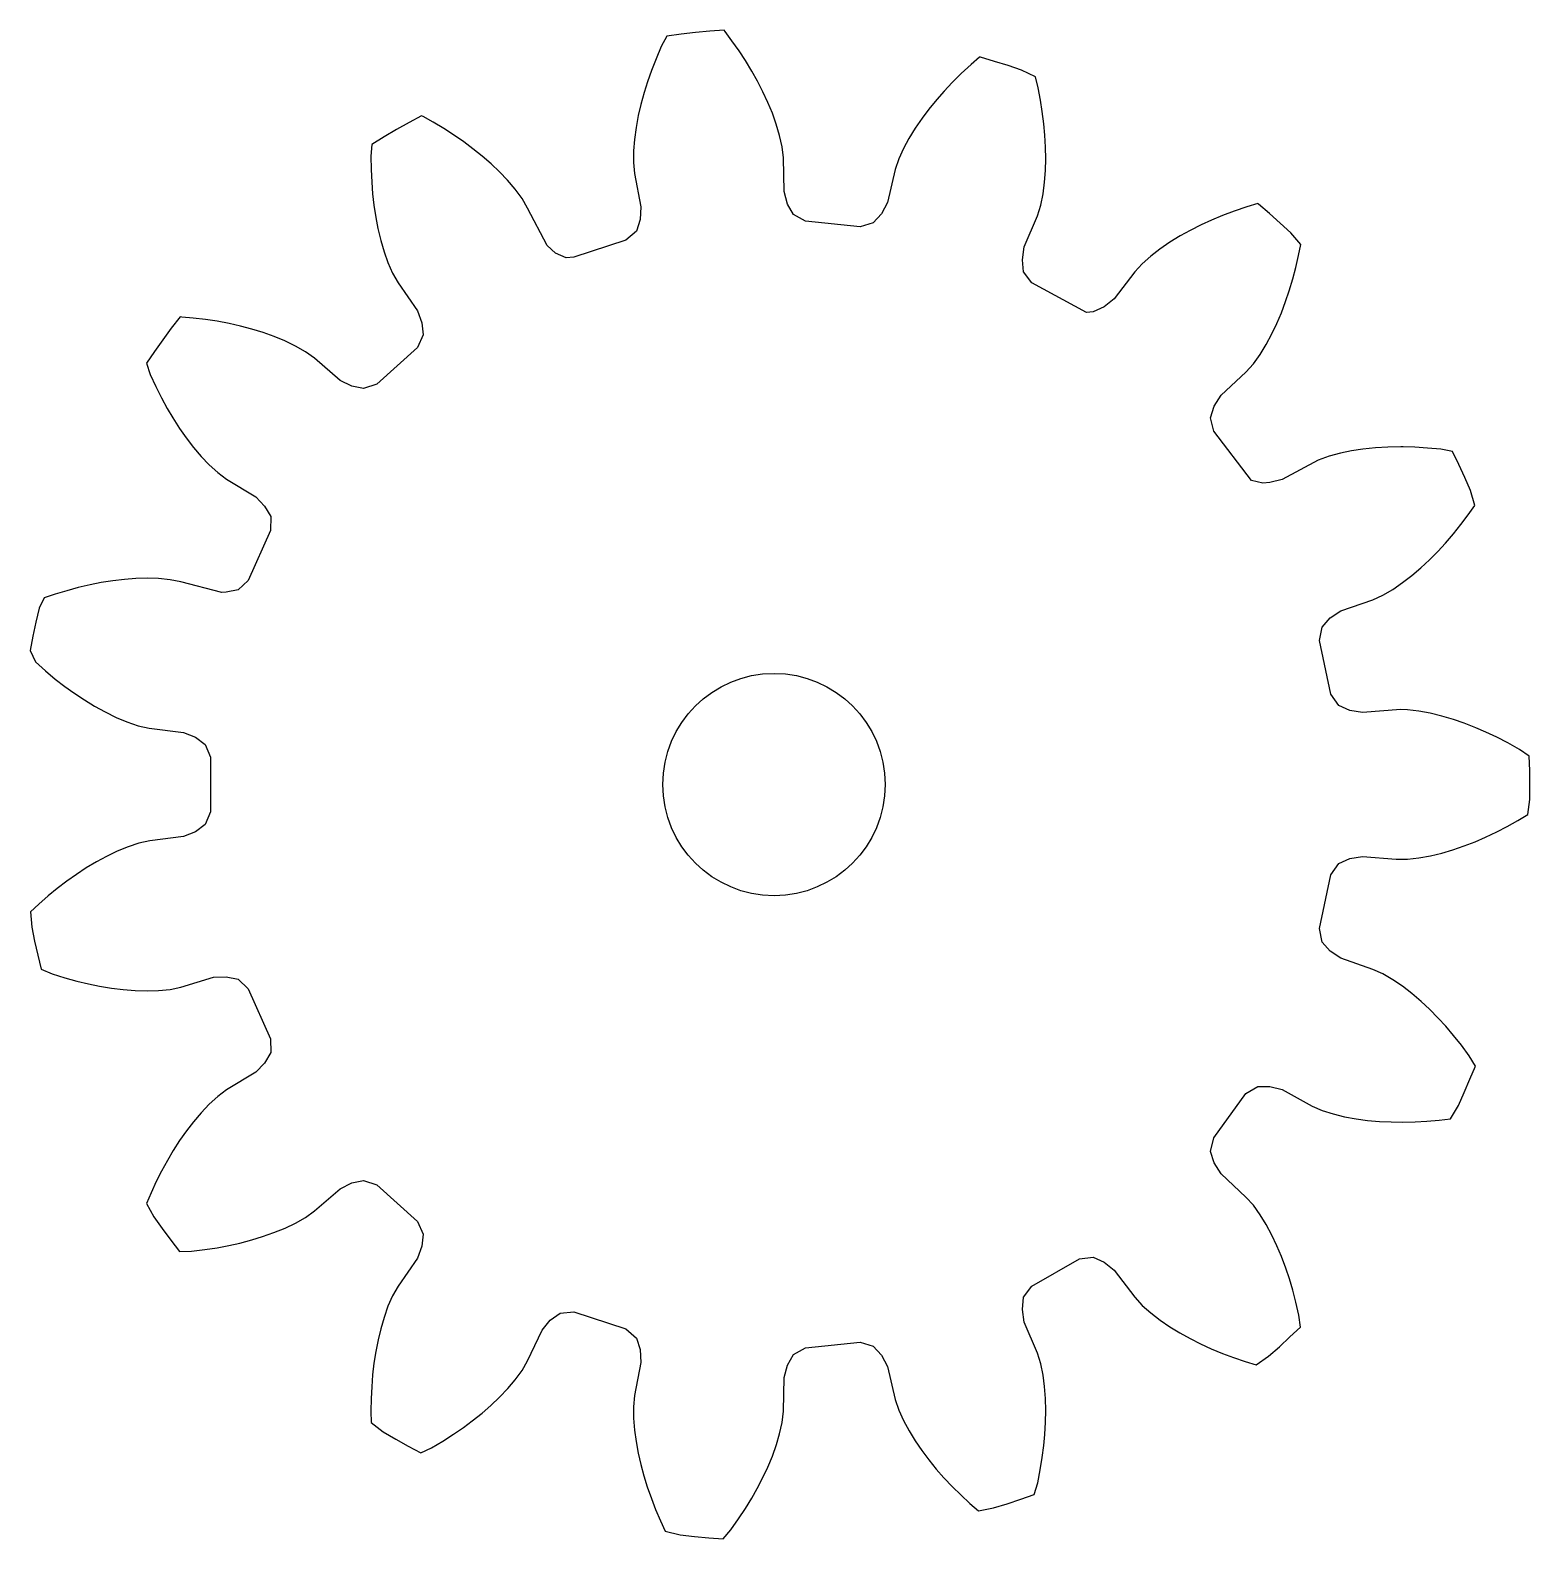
# Model space of a CAD drawing. Extents: x -16.7 to 17, y -17 to 17.
import ezdxf

# ---------------------------------------------------------------- set-up
doc = ezdxf.new("R2010")
doc.units = 0
doc.header["$MEASUREMENT"] = 0

msp = doc.modelspace()

# ---------------------------------------------------------------- linework, layer by layer
at = {"color": 13}
msp.add_lwpolyline([(13.995, -1.682), (14.245, -1.681), (14.502, -1.652), (14.763, -1.604), (15.02, -1.541), (15.269, -1.468), (15.521, -1.381), (15.768, -1.285), (16.006, -1.182), (16.256, -1.064), (16.49, -0.943), (16.733, -0.808), (16.955, -0.676), (16.997, -0.334), (17, -0.011), (16.997, 0.312), (16.988, 0.635), (16.768, 0.788), (16.507, 0.934), (16.255, 1.064), (16.014, 1.179), (15.784, 1.278), (15.523, 1.38), (15.28, 1.464), (15.02, 1.541), (14.756, 1.605), (14.505, 1.651), (14.245, 1.681), (14.098, 1.686), (13.235, 1.617), (12.949, 1.666), (12.701, 1.778), (12.522, 2.032), (12.266, 3.237), (12.326, 3.542), (12.508, 3.745), (12.749, 3.906), (13.469, 4.155), (13.697, 4.259), (13.92, 4.389), (14.139, 4.54), (14.348, 4.701), (14.546, 4.87), (14.741, 5.051), (14.927, 5.24), (15.103, 5.43), (15.283, 5.64), (15.448, 5.846), (15.615, 6.067), (15.764, 6.278), (15.663, 6.608), (15.535, 6.905), (15.401, 7.198), (15.261, 7.489), (14.998, 7.54), (14.7, 7.567), (14.417, 7.584), (14.15, 7.59), (14.099, 7.59), (13.803, 7.585), (13.531, 7.568), (13.244, 7.538), (12.99, 7.5), (12.739, 7.449), (12.485, 7.381), (12.241, 7.295), (11.433, 6.861), (11.152, 6.789), (10.996, 6.779), (10.741, 6.836), (9.889, 7.946), (9.82, 8.249), (9.903, 8.508), (10.058, 8.754), (10.614, 9.274), (10.781, 9.461), (10.931, 9.672), (11.07, 9.898), (11.196, 10.131), (11.308, 10.365), (11.412, 10.61), (11.506, 10.858), (11.589, 11.104), (11.668, 11.369), (11.735, 11.624), (11.797, 11.894), (11.848, 12.147), (11.621, 12.408), (11.383, 12.626), (11.141, 12.84), (10.896, 13.049), (10.879, 13.063), (10.634, 12.988), (10.351, 12.892), (10.086, 12.792), (9.84, 12.689), (9.611, 12.585), (9.361, 12.459), (9.136, 12.335), (8.905, 12.193), (8.681, 12.04), (8.478, 11.884), (8.283, 11.711), (8.114, 11.526), (7.654, 10.918), (7.427, 10.738), (7.178, 10.628), (7.032, 10.614), (5.802, 11.281), (5.615, 11.53), (5.586, 11.801), (5.628, 12.088), (5.924, 12.79), (6, 13.028), (6.052, 13.282), (6.087, 13.545), (6.107, 13.808), (6.114, 14.068), (6.11, 14.334), (6.095, 14.599), (6.071, 14.857), (6.035, 15.132), (5.993, 15.392), (5.94, 15.664), (5.883, 15.916), (5.57, 16.062), (5.264, 16.165), (4.956, 16.262), (4.646, 16.353), (4.625, 16.359), (4.432, 16.191), (4.213, 15.988), (4.011, 15.789), (3.828, 15.595), (3.662, 15.406), (3.484, 15.19), (3.329, 14.984), (3.176, 14.761), (3.033, 14.53), (2.911, 14.305), (2.804, 14.067), (2.725, 13.83), (2.552, 13.087), (2.417, 12.83), (2.234, 12.629), (1.937, 12.537), (0.712, 12.666), (0.44, 12.817), (0.303, 13.053), (0.225, 13.332), (0.21, 14.094), (0.182, 14.342), (0.127, 14.595), (0.052, 14.85), (-0.037, 15.099), (-0.136, 15.339), (-0.249, 15.58), (-0.37, 15.816), (-0.497, 16.042), (-0.641, 16.278), (-0.786, 16.499), (-0.945, 16.726), (-1.1, 16.933), (-1.123, 16.963), (-1.445, 16.938), (-1.766, 16.908), (-2.087, 16.871), (-2.407, 16.829), (-2.536, 16.594), (-2.654, 16.319), (-2.757, 16.055), (-2.846, 15.803), (-2.921, 15.564), (-2.995, 15.294), (-3.053, 15.043), (-3.103, 14.777), (-3.139, 14.508), (-3.159, 14.252), (-3.16, 13.991), (-3.136, 13.742), (-2.992, 12.994), (-3.011, 12.704), (-3.096, 12.446), (-3.33, 12.241), (-4.501, 11.86), (-4.672, 11.844), (-4.911, 11.947), (-5.1, 12.119), (-5.541, 12.961), (-5.667, 13.177), (-5.82, 13.385), (-5.993, 13.587), (-6.175, 13.778), (-6.364, 13.957), (-6.564, 14.132), (-6.771, 14.298), (-6.979, 14.453), (-7.207, 14.61), (-7.428, 14.753), (-7.666, 14.895), (-7.892, 15.021), (-7.925, 15.04), (-8.209, 14.886), (-8.491, 14.728), (-8.769, 14.564), (-9.044, 14.395), (-9.066, 14.127), (-9.062, 13.828), (-9.049, 13.546), (-9.028, 13.279), (-8.999, 13.03), (-8.957, 12.753), (-8.908, 12.501), (-8.845, 12.237), (-8.768, 11.977), (-8.682, 11.736), (-8.578, 11.496), (-8.454, 11.279), (-8.018, 10.654), (-7.918, 10.381), (-7.89, 10.111), (-8.021, 9.828), (-8.936, 9.004), (-9.23, 8.904), (-9.497, 8.959), (-9.757, 9.088), (-10.333, 9.587), (-10.536, 9.733), (-10.761, 9.86), (-11.001, 9.975), (-11.245, 10.075), (-11.49, 10.162), (-11.745, 10.24), (-12.001, 10.308), (-12.254, 10.365), (-12.526, 10.416), (-12.787, 10.456), (-13.062, 10.489), (-13.319, 10.513), (-13.357, 10.516), (-13.555, 10.26), (-13.747, 10.001), (-13.934, 9.738), (-14.117, 9.472), (-14.029, 9.218), (-13.904, 8.947), (-13.776, 8.694), (-13.648, 8.459), (-13.521, 8.243), (-13.37, 8.007), (-13.222, 7.797), (-13.057, 7.582), (-12.882, 7.375), (-12.705, 7.189), (-12.512, 7.013), (-12.311, 6.865), (-11.658, 6.471), (-11.456, 6.263), (-11.32, 6.027), (-11.325, 5.716), (-11.826, 4.591), (-12.054, 4.379), (-12.32, 4.322), (-12.419, 4.319), (-13.339, 4.555), (-13.584, 4.606), (-13.842, 4.631), (-14.091, 4.638), (-14.352, 4.632), (-14.61, 4.612), (-14.871, 4.581), (-15.132, 4.54), (-15.384, 4.49), (-15.652, 4.427), (-15.905, 4.359), (-16.169, 4.279), (-16.413, 4.198), (-16.531, 3.965), (-16.603, 3.65), (-16.67, 3.334), (-16.73, 3.017), (-16.611, 2.757), (-16.385, 2.556), (-16.165, 2.373), (-15.951, 2.208), (-15.745, 2.059), (-15.509, 1.901), (-15.286, 1.765), (-15.045, 1.632), (-14.797, 1.511), (-14.555, 1.409), (-14.301, 1.323), (-14.054, 1.266), (-13.282, 1.17), (-13.013, 1.063), (-12.793, 0.902), (-12.671, 0.616), (-12.671, -0.616), (-12.793, -0.902), (-13.013, -1.063), (-13.282, -1.17), (-14.039, -1.264), (-14.283, -1.318), (-14.528, -1.399), (-14.774, -1.501), (-15.012, -1.615), (-15.241, -1.739), (-15.469, -1.876), (-15.691, -2.021), (-15.902, -2.171), (-16.122, -2.339), (-16.326, -2.506), (-16.535, -2.688), (-16.725, -2.864), (-16.695, -3.207), (-16.631, -3.524), (-16.561, -3.839), (-16.485, -4.153), (-16.238, -4.257), (-15.952, -4.346), (-15.679, -4.42), (-15.419, -4.482), (-15.173, -4.532), (-14.897, -4.578), (-14.641, -4.609), (-14.371, -4.631), (-14.1, -4.638), (-13.844, -4.631), (-13.584, -4.606), (-13.339, -4.555), (-12.61, -4.334), (-12.32, -4.322), (-12.054, -4.379), (-11.826, -4.591), (-11.325, -5.716), (-11.32, -6.027), (-11.456, -6.263), (-11.658, -6.471), (-12.311, -6.865), (-12.512, -7.013), (-12.703, -7.188), (-12.887, -7.38), (-13.057, -7.581), (-13.216, -7.788), (-13.368, -8.005), (-13.512, -8.229), (-13.644, -8.452), (-13.777, -8.694), (-13.895, -8.93), (-14.012, -9.181), (-14.114, -9.419), (-13.947, -9.72), (-13.76, -9.984), (-13.568, -10.243), (-13.371, -10.499), (-13.102, -10.493), (-12.805, -10.458), (-12.526, -10.416), (-12.263, -10.366), (-12.018, -10.312), (-11.747, -10.241), (-11.501, -10.166), (-11.246, -10.076), (-10.995, -9.972), (-10.764, -9.862), (-10.537, -9.733), (-10.333, -9.587), (-9.757, -9.088), (-9.497, -8.959), (-9.23, -8.904), (-8.936, -9.004), (-8.021, -9.828), (-7.89, -10.111), (-7.918, -10.381), (-8.018, -10.654), (-8.454, -11.279), (-8.578, -11.496), (-8.682, -11.733), (-8.771, -11.983), (-8.845, -12.237), (-8.906, -12.49), (-8.957, -12.751), (-8.997, -13.013), (-9.027, -13.271), (-9.049, -13.546), (-9.062, -13.809), (-9.066, -14.087), (-9.063, -14.345), (-8.787, -14.553), (-8.509, -14.717), (-8.228, -14.876), (-7.944, -15.029), (-7.702, -14.915), (-7.445, -14.763), (-7.206, -14.61), (-6.986, -14.458), (-6.785, -14.308), (-6.566, -14.133), (-6.372, -13.965), (-6.175, -13.778), (-5.988, -13.582), (-5.822, -13.387), (-5.667, -13.177), (-5.541, -12.961), (-5.217, -12.271), (-5.032, -12.048), (-4.811, -11.888), (-4.501, -11.86), (-3.33, -12.241), (-3.096, -12.446), (-3.011, -12.704), (-2.992, -12.994), (-3.136, -13.742), (-3.16, -13.991), (-3.159, -14.25), (-3.138, -14.515), (-3.103, -14.776), (-3.056, -15.032), (-2.996, -15.291), (-2.926, -15.547), (-2.849, -15.795), (-2.757, -16.056), (-2.662, -16.301), (-2.553, -16.557), (-2.445, -16.791), (-2.108, -16.869), (-1.788, -16.906), (-1.466, -16.937), (-1.145, -16.961), (-0.969, -16.758), (-0.796, -16.514), (-0.641, -16.278), (-0.502, -16.05), (-0.378, -15.831), (-0.25, -15.582), (-0.141, -15.349), (-0.037, -15.099), (0.054, -14.843), (0.126, -14.598), (0.182, -14.343), (0.21, -14.094), (0.225, -13.332), (0.303, -13.053), (0.44, -12.817), (0.712, -12.666), (1.937, -12.537), (2.234, -12.629), (2.417, -12.83), (2.552, -13.087), (2.725, -13.83), (2.804, -14.067), (2.91, -14.303), (3.037, -14.536), (3.175, -14.761), (3.323, -14.975), (3.483, -15.188), (3.65, -15.393), (3.822, -15.588), (4.012, -15.789), (4.199, -15.975), (4.402, -16.164), (4.596, -16.334), (4.935, -16.268), (5.243, -16.171), (5.549, -16.069), (5.853, -15.961), (5.931, -15.704), (5.989, -15.41), (6.035, -15.131), (6.07, -14.866), (6.093, -14.616), (6.11, -14.337), (6.114, -14.079), (6.107, -13.809), (6.087, -13.538), (6.053, -13.284), (6, -13.029), (5.925, -12.79), (5.628, -12.088), (5.586, -11.801), (5.615, -11.53), (5.802, -11.281), (6.869, -10.665), (7.178, -10.628), (7.427, -10.738), (7.654, -10.918), (8.114, -11.526), (8.283, -11.711), (8.476, -11.882), (8.687, -12.044), (8.905, -12.193), (9.126, -12.329), (9.359, -12.458), (9.596, -12.578), (9.832, -12.686), (10.087, -12.792), (10.333, -12.886), (10.596, -12.976), (10.842, -13.052), (11.125, -12.854), (11.367, -12.641), (11.605, -12.423), (11.839, -12.2), (11.806, -11.934), (11.74, -11.642), (11.668, -11.368), (11.591, -11.112), (11.512, -10.874), (11.413, -10.612), (11.312, -10.375), (11.196, -10.131), (11.067, -9.892), (10.933, -9.674), (10.781, -9.462), (10.615, -9.275), (10.058, -8.754), (9.903, -8.508), (9.82, -8.249), (9.889, -7.946), (10.613, -6.95), (10.88, -6.79), (11.152, -6.789), (11.433, -6.861), (12.101, -7.229), (12.33, -7.329), (12.576, -7.408), (12.835, -7.47), (13.094, -7.517), (13.352, -7.551), (13.617, -7.575), (13.882, -7.587), (14.141, -7.59), (14.418, -7.584), (14.681, -7.569), (14.957, -7.544), (15.214, -7.514), (15.392, -7.218), (15.526, -6.924), (15.654, -6.628), (15.778, -6.33), (15.639, -6.1), (15.46, -5.861), (15.283, -5.64), (15.109, -5.437), (14.939, -5.252), (14.742, -5.053), (14.554, -4.877), (14.348, -4.701), (14.134, -4.535), (13.922, -4.391), (13.697, -4.259), (13.469, -4.156), (12.749, -3.906), (12.508, -3.745), (12.326, -3.542), (12.266, -3.237), (12.522, -2.032), (12.701, -1.778), (12.949, -1.666), (13.235, -1.617)], close=True, dxfattribs=at)
msp.add_circle((0, 0), 2.5, dxfattribs=at)

doc.saveas('drawing.dxf')
